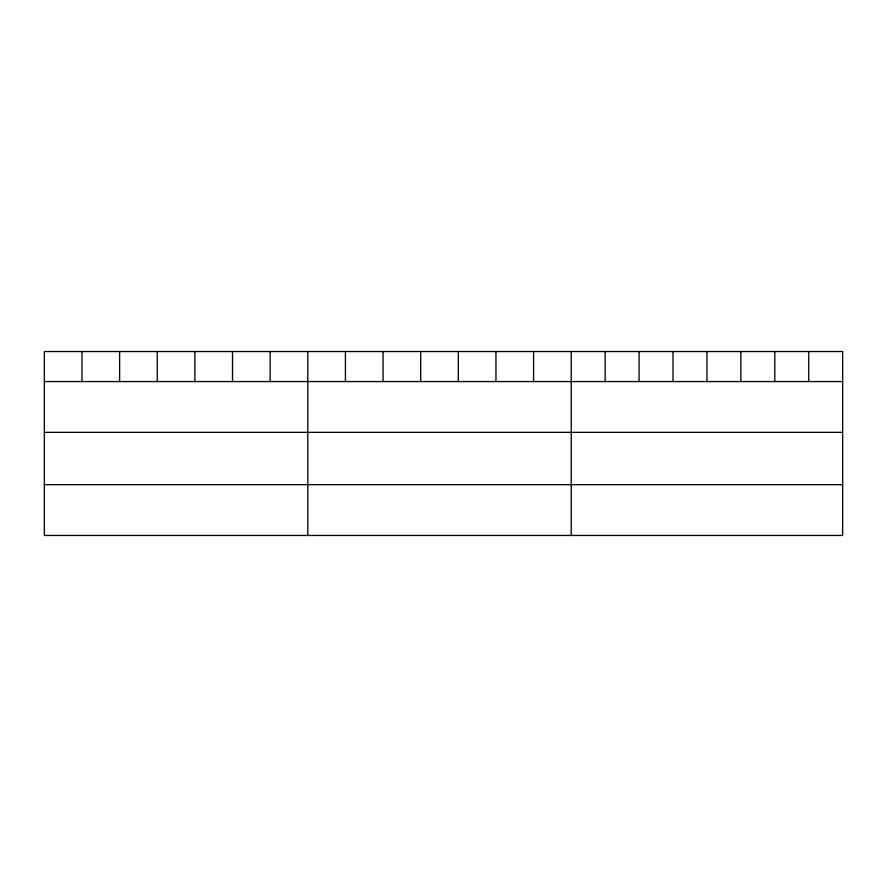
<?xml version="1.0" encoding="UTF-8"?>
<svg xmlns="http://www.w3.org/2000/svg" width="887" height="887" viewBox="0 0 887 887"><rect width="100%" height="100%" fill="white"/><g stroke="black" fill="none" stroke-linecap="round" stroke-linejoin="round"><path stroke-width="1.33" d="M842.65 381.565L842.65 535.46L44.35 535.46L44.35 351.54L842.65 351.54L842.65 381.565L44.35 381.565M44.35 432.346L842.65 432.346M44.35 484.668L842.65 484.668M808.722 351.54L808.722 381.565M774.794 351.54L774.794 381.565M740.867 351.54L740.867 381.565M706.939 351.54L706.939 381.565M673.011 351.54L673.011 381.565M639.083 351.54L639.083 381.565M605.156 351.54L605.156 381.565M571.228 351.54L571.228 535.46M533.597 351.54L533.597 381.565M495.955 351.54L495.955 381.565M458.324 351.54L458.324 381.565M420.693 351.54L420.693 381.565M383.062 351.54L383.062 381.565M345.42 351.54L345.42 381.565M307.789 351.54L307.789 535.46M270.158 351.54L270.158 381.565M232.516 351.54L232.516 381.565M194.885 351.54L194.885 381.565M157.254 351.54L157.254 381.565M119.623 351.54L119.623 381.565M81.981 351.54L81.981 381.565"/></g></svg>
